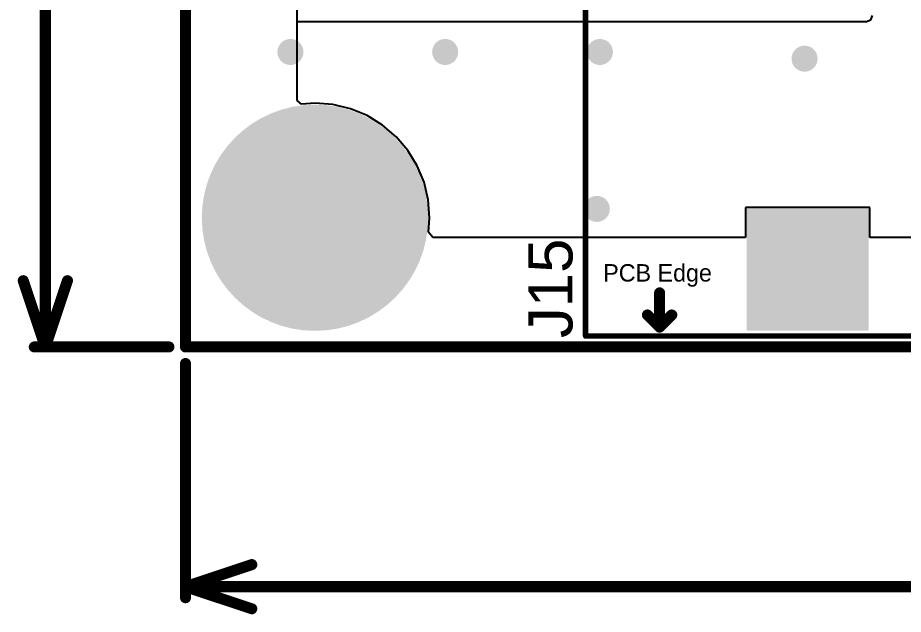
# Model space of a CAD drawing. Header units: millimetres. Extents: x -0.27 to 4.7, y -0.39 to 2.83.
# Drawn here: x -0.269 to 0.532, y -0.364 to 0.176 of the extents above; entities that cross this region are included whole.
import ezdxf

# ---------------------------------------------------------------- set-up
doc = ezdxf.new("R2010")
doc.units = ezdxf.units.MM
doc.header["$MEASUREMENT"] = 0
for name, color, linetype in [('BottomLayer', 5, 'Continuous'), ('BottomSolder', 6, 'Continuous'), ('Mechanical1', 6, 'Continuous'), ('Mechanical2', 216, 'Continuous'), ('MultiLayer', 9, 'Continuous'), ('PadHoleLayer', 156, 'Continuous'), ('TopLayer', 1, 'Continuous'), ('TopOverlay', 2, 'Continuous'), ('TopSolder', 216, 'Continuous'), ('ViaHoleLayer', 16, 'Continuous')]:
    doc.layers.add(name, color=color, linetype=linetype)
doc.styles.add('Arial', font='', dxfattribs={"height": 0.2})
doc.styles.get('Arial').set_extended_font_data('Arial')

# ---------------------------------------------------------------- blocks, each defined once
blk = doc.blocks.new('HA0200500000G_11')
at = {"layer": 'BottomLayer'}
h = blk.add_hatch(color=5, dxfattribs=at)
edge = h.paths.add_edge_path()
edge.add_arc((-0.1, 0.15), 0.05118, 0, 360)
h = blk.add_hatch(color=5, dxfattribs=at)
edge = h.paths.add_edge_path()
edge.add_arc((0.1, 0.15), 0.05118, 0, 360)
blk.add_hatch(color=5, dxfattribs=at).paths.add_polyline_path([(-0.15118, -0.09882), (-0.04882, -0.09882), (-0.04882, -0.20118), (-0.15118, -0.20118)])
h = blk.add_hatch(color=5, dxfattribs=at)
edge = h.paths.add_edge_path()
edge.add_arc((0.1, -0.15), 0.05118, 0, 360)
at = {"layer": 'BottomSolder'}
h = blk.add_hatch(color=6, dxfattribs=at)
edge = h.paths.add_edge_path()
edge.add_arc((-0.1, 0.15), 0.05518, 0, 360)
h = blk.add_hatch(color=6, dxfattribs=at)
edge = h.paths.add_edge_path()
edge.add_arc((0.1, 0.15), 0.05518, 0, 360)
blk.add_hatch(color=6, dxfattribs=at).paths.add_polyline_path([(-0.15518, -0.09482), (-0.04482, -0.09482), (-0.04482, -0.20518), (-0.15518, -0.20518)])
h = blk.add_hatch(color=6, dxfattribs=at)
edge = h.paths.add_edge_path()
edge.add_arc((0.1, -0.15), 0.05518, 0, 360)
at = {"layer": 'MultiLayer'}
h = blk.add_hatch(color=9, dxfattribs=at)
edge = h.paths.add_edge_path()
edge.add_arc((-0.1, 0.15), 0.05118, 0, 360)
h = blk.add_hatch(color=9, dxfattribs=at)
edge = h.paths.add_edge_path()
edge.add_arc((0.1, 0.15), 0.05118, 0, 360)
blk.add_hatch(color=9, dxfattribs=at).paths.add_polyline_path([(-0.15118, -0.09882), (-0.04882, -0.09882), (-0.04882, -0.20118), (-0.15118, -0.20118)])
h = blk.add_hatch(color=9, dxfattribs=at)
edge = h.paths.add_edge_path()
edge.add_arc((0.1, -0.15), 0.05118, 0, 360)
at = {"layer": 'PadHoleLayer'}
h = blk.add_hatch(color=156, dxfattribs=at)
edge = h.paths.add_edge_path()
edge.add_arc((-0.1, 0.15), 0.02559, 0, 360)
h = blk.add_hatch(color=156, dxfattribs=at)
edge = h.paths.add_edge_path()
edge.add_arc((0.1, 0.15), 0.02559, 0, 360)
h = blk.add_hatch(color=156, dxfattribs=at)
edge = h.paths.add_edge_path()
edge.add_arc((-0.1, -0.15), 0.02559, 0, 360)
h = blk.add_hatch(color=156, dxfattribs=at)
edge = h.paths.add_edge_path()
edge.add_arc((0.1, -0.15), 0.02559, 0, 360)
at = {"layer": 'TopLayer'}
h = blk.add_hatch(color=1, dxfattribs=at)
edge = h.paths.add_edge_path()
edge.add_arc((-0.1, 0.15), 0.05118, 0, 360)
h = blk.add_hatch(color=1, dxfattribs=at)
edge = h.paths.add_edge_path()
edge.add_arc((0.1, 0.15), 0.05118, 0, 360)
blk.add_hatch(color=1, dxfattribs=at).paths.add_polyline_path([(-0.15118, -0.09882), (-0.04882, -0.09882), (-0.04882, -0.20118), (-0.15118, -0.20118)])
h = blk.add_hatch(color=1, dxfattribs=at)
edge = h.paths.add_edge_path()
edge.add_arc((0.1, -0.15), 0.05118, 0, 360)
at = {"layer": 'TopSolder'}
h = blk.add_hatch(color=216, dxfattribs=at)
edge = h.paths.add_edge_path()
edge.add_arc((-0.1, 0.15), 0.05518, 0, 360)
h = blk.add_hatch(color=216, dxfattribs=at)
edge = h.paths.add_edge_path()
edge.add_arc((0.1, 0.15), 0.05518, 0, 360)
blk.add_hatch(color=216, dxfattribs=at).paths.add_polyline_path([(-0.15518, -0.09482), (-0.04482, -0.09482), (-0.04482, -0.20518), (-0.15518, -0.20518)])
h = blk.add_hatch(color=216, dxfattribs=at)
edge = h.paths.add_edge_path()
edge.add_arc((0.1, -0.15), 0.05518, 0, 360)
at = {"layer": 'TopOverlay'}
for points, const_width in [([(-0.301, 0.212), (0.203, 0.212)], 0.005), ([(-0.301, -0.21), (-0.301, 0.212)], 0.005), ([(0.203, -0.21), (0.203, 0.212)], 0.005), ([(-0.234, -0.202), (-0.234, -0.171)], 0.01), ([(-0.245, -0.191), (-0.234, -0.202)], 0.01), ([(-0.234, -0.202), (-0.223, -0.191)], 0.01), ([(-0.301, -0.21), (-0.195, -0.21)], 0.005), ([(-0.195, -0.21), (0.203, -0.21)], 0.005)]:
    blk.add_lwpolyline(points, dxfattribs=dict(at, const_width=const_width))
for points, const_width in [([(-0.30225, 0.212, 1), (-0.29975, 0.212, 1)], 0.0025), ([(-0.30225, 0.212, 1), (-0.29975, 0.212, 1)], 0.0025), ([(0.20175, 0.212, 1), (0.20425, 0.212, 1)], 0.0025), ([(0.20175, 0.212, 1), (0.20425, 0.212, 1)], 0.0025), ([(-0.2365, -0.171, 1), (-0.2315, -0.171, 1)], 0.005), ([(-0.2475, -0.191, 1), (-0.2425, -0.191, 1)], 0.005), ([(-0.2255, -0.191, 1), (-0.2205, -0.191, 1)], 0.005), ([(-0.2365, -0.202, 1), (-0.2315, -0.202, 1)], 0.005), ([(-0.2365, -0.202, 1), (-0.2315, -0.202, 1)], 0.005), ([(-0.2365, -0.202, 1), (-0.2315, -0.202, 1)], 0.005), ([(-0.30225, -0.21, 1), (-0.29975, -0.21, 1)], 0.0025), ([(-0.30225, -0.21, 1), (-0.29975, -0.21, 1)], 0.0025), ([(-0.19625, -0.21, 1), (-0.19375, -0.21, 1)], 0.0025), ([(-0.19625, -0.21, 1), (-0.19375, -0.21, 1)], 0.0025), ([(0.20175, -0.21, 1), (0.20425, -0.21, 1)], 0.0025), ([(0.20175, -0.21, 1), (0.20425, -0.21, 1)], 0.0025)]:
    blk.add_lwpolyline(points, format="xyb", close=True, dxfattribs=dict(at, const_width=const_width))
blk.add_text('PCB Edge', height=0.015748, dxfattribs=at).set_placement((-0.285, -0.16075))

msp = doc.modelspace()

# ---------------------------------------------------------------- hatches: boundary and pattern name
at = {"layer": 'BottomLayer'}
h = msp.add_hatch(color=5, dxfattribs=at)
edge = h.paths.add_edge_path()
edge.add_arc((-0.02223, 0.14505), 0.01181, 0, 360)
h = msp.add_hatch(color=5, dxfattribs=at)
edge = h.paths.add_edge_path()
edge.add_arc((0.11777, 0.14505), 0.01181, 0, 360)
h = msp.add_hatch(color=5, dxfattribs=at)
edge = h.paths.add_edge_path()
edge.add_arc((0.25777, 0.14505), 0.01181, 0, 360)
h = msp.add_hatch(color=5, dxfattribs=at)
edge = h.paths.add_edge_path()
edge.add_arc((0.443, 0.139), 0.01181, 0, 360)
h = msp.add_hatch(color=5, dxfattribs=at)
edge = h.paths.add_edge_path()
edge.add_arc((0, -0.005), 0.09843, 0, 360)
h = msp.add_hatch(color=5, dxfattribs=at)
edge = h.paths.add_edge_path()
edge.add_arc((0.255, 0.003), 0.01181, 0, 360)
at = {"layer": 'BottomSolder'}
h = msp.add_hatch(color=6, dxfattribs=at)
edge = h.paths.add_edge_path()
edge.add_arc((-0.02223, 0.14505), 0.00591, 0, 360)
h = msp.add_hatch(color=6, dxfattribs=at)
edge = h.paths.add_edge_path()
edge.add_arc((0.11777, 0.14505), 0.00591, 0, 360)
h = msp.add_hatch(color=6, dxfattribs=at)
edge = h.paths.add_edge_path()
edge.add_arc((0.25777, 0.14505), 0.00591, 0, 360)
h = msp.add_hatch(color=6, dxfattribs=at)
edge = h.paths.add_edge_path()
edge.add_arc((0.443, 0.139), 0.00591, 0, 360)
h = msp.add_hatch(color=6, dxfattribs=at)
edge = h.paths.add_edge_path()
edge.add_arc((0, -0.005), 0.10243, 0, 360)
h = msp.add_hatch(color=6, dxfattribs=at)
edge = h.paths.add_edge_path()
edge.add_arc((0.255, 0.003), 0.00591, 0, 360)
at = {"layer": 'MultiLayer'}
h = msp.add_hatch(color=9, dxfattribs=at)
edge = h.paths.add_edge_path()
edge.add_arc((0, -0.005), 0.09843, 0, 360)
at = {"layer": 'PadHoleLayer'}
h = msp.add_hatch(color=156, dxfattribs=at)
edge = h.paths.add_edge_path()
edge.add_arc((0, -0.005), 0.06102, 0, 360)
at = {"layer": 'TopLayer'}
h = msp.add_hatch(color=1, dxfattribs=at)
edge = h.paths.add_edge_path()
edge.add_arc((-0.02223, 0.14505), 0.01181, 0, 360)
h = msp.add_hatch(color=1, dxfattribs=at)
edge = h.paths.add_edge_path()
edge.add_arc((0.11777, 0.14505), 0.01181, 0, 360)
h = msp.add_hatch(color=1, dxfattribs=at)
edge = h.paths.add_edge_path()
edge.add_arc((0.25777, 0.14505), 0.01181, 0, 360)
h = msp.add_hatch(color=1, dxfattribs=at)
edge = h.paths.add_edge_path()
edge.add_arc((0.443, 0.139), 0.01181, 0, 360)
h = msp.add_hatch(color=1, dxfattribs=at)
edge = h.paths.add_edge_path()
edge.add_arc((0, -0.005), 0.09843, 0, 360)
h = msp.add_hatch(color=1, dxfattribs=at)
edge = h.paths.add_edge_path()
edge.add_arc((0.255, 0.003), 0.01181, 0, 360)
at = {"layer": 'TopSolder'}
h = msp.add_hatch(color=216, dxfattribs=at)
edge = h.paths.add_edge_path()
edge.add_arc((-0.02223, 0.14505), 0.00591, 0, 360)
h = msp.add_hatch(color=216, dxfattribs=at)
edge = h.paths.add_edge_path()
edge.add_arc((0.11777, 0.14505), 0.00591, 0, 360)
h = msp.add_hatch(color=216, dxfattribs=at)
edge = h.paths.add_edge_path()
edge.add_arc((0.25777, 0.14505), 0.00591, 0, 360)
h = msp.add_hatch(color=216, dxfattribs=at)
edge = h.paths.add_edge_path()
edge.add_arc((0.443, 0.139), 0.00591, 0, 360)
h = msp.add_hatch(color=216, dxfattribs=at)
edge = h.paths.add_edge_path()
edge.add_arc((0, -0.005), 0.10243, 0, 360)
h = msp.add_hatch(color=216, dxfattribs=at)
edge = h.paths.add_edge_path()
edge.add_arc((0.255, 0.003), 0.00591, 0, 360)
at = {"layer": 'ViaHoleLayer'}
h = msp.add_hatch(color=16, dxfattribs=at)
edge = h.paths.add_edge_path()
edge.add_arc((-0.02223, 0.14505), 0.00591, 0, 360)
h = msp.add_hatch(color=16, dxfattribs=at)
edge = h.paths.add_edge_path()
edge.add_arc((0.11777, 0.14505), 0.00591, 0, 360)
h = msp.add_hatch(color=16, dxfattribs=at)
edge = h.paths.add_edge_path()
edge.add_arc((0.25777, 0.14505), 0.00591, 0, 360)
h = msp.add_hatch(color=16, dxfattribs=at)
edge = h.paths.add_edge_path()
edge.add_arc((0.443, 0.139), 0.00591, 0, 360)
h = msp.add_hatch(color=16, dxfattribs=at)
edge = h.paths.add_edge_path()
edge.add_arc((0.255, 0.003), 0.00591, 0, 360)

# ---------------------------------------------------------------- linework, layer by layer
at = {"layer": 'BottomLayer'}
for p, q in [((-0.016, 0.10117), (-0.016, 0.83777)), ((-0.01233, 0.09777), (-0.016, 0.10117)), ((0, 0.09874), (-0.01233, 0.09777)), ((0.01623, 0.09747), (0, 0.09874)), ((0.03206, 0.09367), (0.01623, 0.09747)), ((0.0471, 0.08744), (0.03206, 0.09367)), ((0.06098, 0.07893), (0.0471, 0.08744)), ((0.07336, 0.06836), (0.06098, 0.07893)), ((0.08393, 0.05598), (0.07336, 0.06836)), ((0.09244, 0.0421), (0.08393, 0.05598)), ((0.09867, 0.02706), (0.09244, 0.0421)), ((0.10247, 0.01123), (0.09867, 0.02706)), ((0.10375, -0.005), (0.10247, 0.01123)), ((0.502, 0.00413), (0.38964, 0.00413)), ((0.38964, 0.00413), (0.38964, -0.023)), ((0.502, -0.023), (0.502, 0.00413)), ((0.10272, -0.018), (0.10375, -0.005)), ((0.10675, -0.023), (0.10272, -0.018)), ((0.38964, -0.023), (0.10675, -0.023)), ((0.5973, -0.023), (0.502, -0.023))]:
    msp.add_line(p, q, dxfattribs=at)
at = {"layer": 'Mechanical1', "const_width": 0.01}
for points in [[(-0.244, -0.122), (-0.244, 1.05105)], [(-0.264, -0.062), (-0.244, -0.122)], [(-0.244, -0.122), (-0.224, -0.062)], [(-0.254, -0.122), (-0.13218, -0.122)], [(-0.11718, -0.34905), (-0.11718, -0.137)], [(-0.11718, -0.33905), (-0.05718, -0.31905)], [(-0.11718, -0.33905), (-0.05718, -0.35905)], [(-0.11718, -0.33905), (1.95711, -0.33905)]]:
    msp.add_lwpolyline(points, dxfattribs=at)
at = {"layer": 'Mechanical1', "const_width": 0.005}
for points in [[(-0.2665, -0.062, 1), (-0.2615, -0.062, 1)], [(-0.2265, -0.062, 1), (-0.2215, -0.062, 1)], [(-0.2565, -0.122, 1), (-0.2515, -0.122, 1)], [(-0.2465, -0.122, 1), (-0.2415, -0.122, 1)], [(-0.2465, -0.122, 1), (-0.2415, -0.122, 1)], [(-0.2465, -0.122, 1), (-0.2415, -0.122, 1)], [(-0.13468, -0.122, 1), (-0.12968, -0.122, 1)], [(-0.11968, -0.137, 1), (-0.11468, -0.137, 1)], [(-0.05968, -0.31905, 1), (-0.05468, -0.31905, 1)], [(-0.11968, -0.33905, 1), (-0.11468, -0.33905, 1)], [(-0.11968, -0.33905, 1), (-0.11468, -0.33905, 1)], [(-0.11968, -0.33905, 1), (-0.11468, -0.33905, 1)], [(-0.11968, -0.34905, 1), (-0.11468, -0.34905, 1)], [(-0.05968, -0.35905, 1), (-0.05468, -0.35905, 1)]]:
    msp.add_lwpolyline(points, format="xyb", close=True, dxfattribs=at)
at = {"layer": 'Mechanical2', "const_width": 0.01}
for points in [[(-0.11718, -0.122), (-0.11718, 2.76795)], [(-0.11718, -0.122), (4.62523, -0.122)]]:
    msp.add_lwpolyline(points, dxfattribs=at)
at = {"layer": 'Mechanical2', "const_width": 0.005}
msp.add_lwpolyline([(-0.11968, -0.122, 1), (-0.11468, -0.122, 1)], format="xyb", close=True, dxfattribs=at)
msp.add_lwpolyline([(-0.11968, -0.122, 1), (-0.11468, -0.122, 1)], format="xyb", close=True, dxfattribs=at)
at = {"layer": 'TopLayer'}
for p, q in [((0.50283, 0.17417), (0.50441, 0.178)), ((-0.016, 0.10117), (-0.016, 0.17259)), ((-0.016, 0.17259), (0.499, 0.17259)), ((0.499, 0.17259), (0.50283, 0.17417)), ((-0.01233, 0.09777), (-0.016, 0.10117)), ((0, 0.09874), (-0.01233, 0.09777)), ((0.01623, 0.09747), (0, 0.09874)), ((0.03206, 0.09367), (0.01623, 0.09747)), ((0.0471, 0.08744), (0.03206, 0.09367)), ((0.06098, 0.07893), (0.0471, 0.08744)), ((0.07336, 0.06836), (0.06098, 0.07893)), ((0.08393, 0.05598), (0.07336, 0.06836)), ((0.09244, 0.0421), (0.08393, 0.05598)), ((0.09867, 0.02706), (0.09244, 0.0421)), ((0.10247, 0.01123), (0.09867, 0.02706)), ((0.10375, -0.005), (0.10247, 0.01123)), ((0.502, 0.00413), (0.38964, 0.00413)), ((0.38964, 0.00413), (0.38964, -0.023)), ((0.502, -0.023), (0.502, 0.00413)), ((0.10272, -0.018), (0.10375, -0.005)), ((0.10675, -0.023), (0.10272, -0.018)), ((0.38964, -0.023), (0.10675, -0.023)), ((0.5973, -0.023), (0.502, -0.023))]:
    msp.add_line(p, q, dxfattribs=at)

# ---------------------------------------------------------------- block references
msp.add_blockref('HA0200500000G_11', (0.54582, 0.09795))

# ---------------------------------------------------------------- texts
at = {"layer": 'TopOverlay', "style": 'Arial'}
msp.add_text('J15', height=0.04, rotation=90, dxfattribs=at).set_placement((0.23299, -0.11398))

doc.saveas('drawing.dxf')
